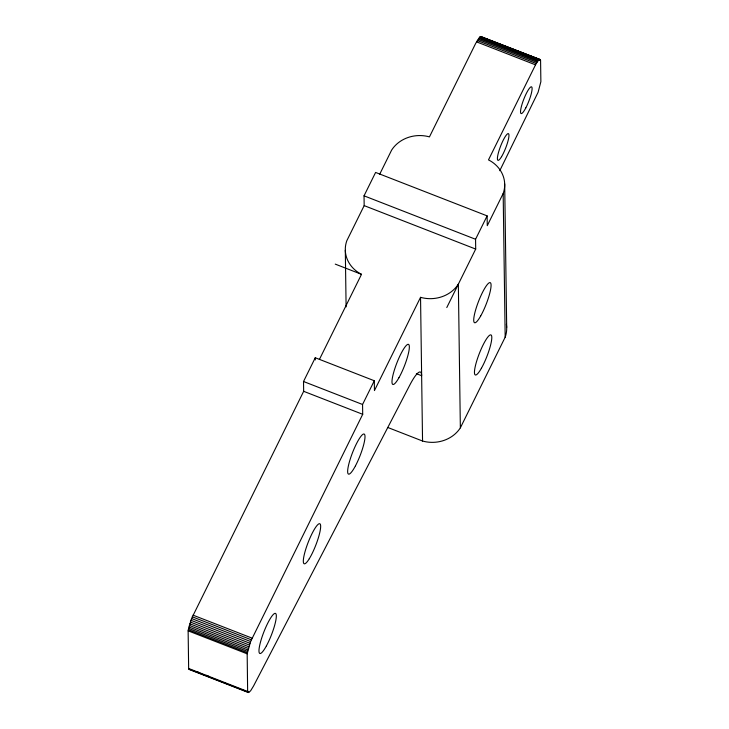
<?xml version="1.0" encoding="UTF-8"?>
<svg xmlns="http://www.w3.org/2000/svg" width="729" height="729" viewBox="0 0 729 729"><rect width="100%" height="100%" fill="white"/><g stroke="black" fill="none" stroke-linecap="round" stroke-linejoin="round"><path stroke-width="1.09" d="M189.822 669.459L188.647 668.484L188.128 630.831L191.572 618.529L303.665 391.318L303.519 381.504L315.265 357.748L374.305 380.748L362.559 404.486L362.705 414.3L250.612 641.529L247.167 653.831L247.632 690.7L248.434 692.55L250.566 690.873L253.51 686.08L409.908 384.876A30.946 5.85 -68.7 0 1 421.635 375.708L416.368 373.658M319.411 359.461L361.502 274.332A32.258 28.723 -0.8 0 1 346.822 240.716L364.172 205.624L364.035 195.828L375.608 172.436L487.127 215.875L487.264 225.671L503.174 193.504A32.258 28.723 -0.8 0 0 488.494 159.888L535.523 64.845C536.444 63.569 538.904 57.637 540.581 60.398L540.872 81.694L538.102 92.246L500.522 169.155A29.014 5.477 -68.7 0 0 499.766 170.714M379.718 174.195L391.646 150.065A32.258 28.723 -0.8 0 1 429.454 136.888L475.727 43.312L480.347 36.587L540.162 59.541M387.755 427.467L422.547 441.027A32.258 28.723 -0.8 0 0 460.354 427.85L458.35 284.164A32.258 28.723 -0.8 0 1 420.542 297.332L374.451 390.562L374.305 380.748M446.786 307.556L475.7 249.072L475.563 239.267L487.127 215.875M460.354 427.85L505.179 337.199A32.258 28.723 -0.8 0 0 506.382 324.332M480.776 36.45L539.815 59.45M480.347 36.587L540.417 59.851M492.084 41.507L497.351 43.558M501.57 45.198L504.732 46.428M508.951 48.078L514.218 50.128M518.437 51.768L521.6 52.998M527.924 55.468L531.086 56.698M535.305 58.338L540.581 60.398M479.837 36.96L538.886 59.951M479.263 37.544L538.303 60.543M478.625 38.336L537.665 61.336M477.942 39.339L536.981 62.33M477.222 40.505L536.262 63.505M476.484 41.845L535.523 64.845M364.035 195.828L475.563 239.267M364.172 205.624L475.7 249.072M335.258 264.117L361.502 274.332M303.519 381.504L362.559 404.486M303.665 391.318L362.705 414.3M193.021 615.139L252.07 638.139M192.283 616.807L251.323 639.807M191.572 618.529L250.612 641.529M190.898 620.279L249.938 643.279M190.278 622.028L249.318 645.019M189.713 623.742L248.762 646.732M189.23 625.391L248.27 648.391M188.82 626.949L247.86 649.949M188.492 628.389L247.532 651.389M188.264 629.692L247.304 652.692M188.128 630.831L247.167 653.831M188.647 668.484L247.687 691.484M196.648 671.609L199.81 672.849M206.134 675.309L209.296 676.539M188.802 669.058L248.862 692.459M189.057 669.413L248.434 692.55M504.687 183.881L506.691 327.576M503.174 193.504L505.179 337.199M420.542 297.332L422.547 441.027M345.309 250.339L346.102 306.909M315.265 357.748L315.293 359.935M480.693 315.967A21.506 4.064 -68.7 0 0 490.617 282.98A21.506 4.064 -68.7 0 0 475.873 309.105A21.506 4.064 -68.7 0 0 480.693 315.967M481.377 368.3A21.506 4.064 -68.7 0 0 491.355 335.258A21.506 4.064 -68.7 0 0 476.638 361.247A21.506 4.064 -68.7 0 0 481.377 368.3M501.579 156.635A14.343 2.706 -68.7 0 0 508.796 134.109A14.343 2.706 -68.7 0 0 499.174 150.183A14.343 2.706 -68.7 0 0 501.579 156.635M525.819 107.874A14.343 2.706 -68.7 0 0 531.559 86.842A14.343 2.706 -68.7 0 0 521.572 105.851A14.343 2.706 -68.7 0 0 525.819 107.874M266.422 645.858A21.506 4.064 -68.7 0 0 275.699 613.545A21.506 4.064 -68.7 0 0 260.818 640.9A21.506 4.064 -68.7 0 0 266.422 645.858M309.278 558.742A21.506 4.064 -68.7 0 0 320.478 524.67A21.506 4.064 -68.7 0 0 306.198 547.853A21.506 4.064 -68.7 0 0 309.278 558.742M355.47 465.813A21.506 4.064 -68.7 0 0 364.227 434.083A21.506 4.064 -68.7 0 0 349.273 462.332A21.506 4.064 -68.7 0 0 355.47 465.813M398.936 377.731A21.506 4.064 -68.7 0 0 408.896 344.708A21.506 4.064 -68.7 0 0 394.161 370.751A21.506 4.064 -68.7 0 0 398.936 377.731"/></g></svg>
